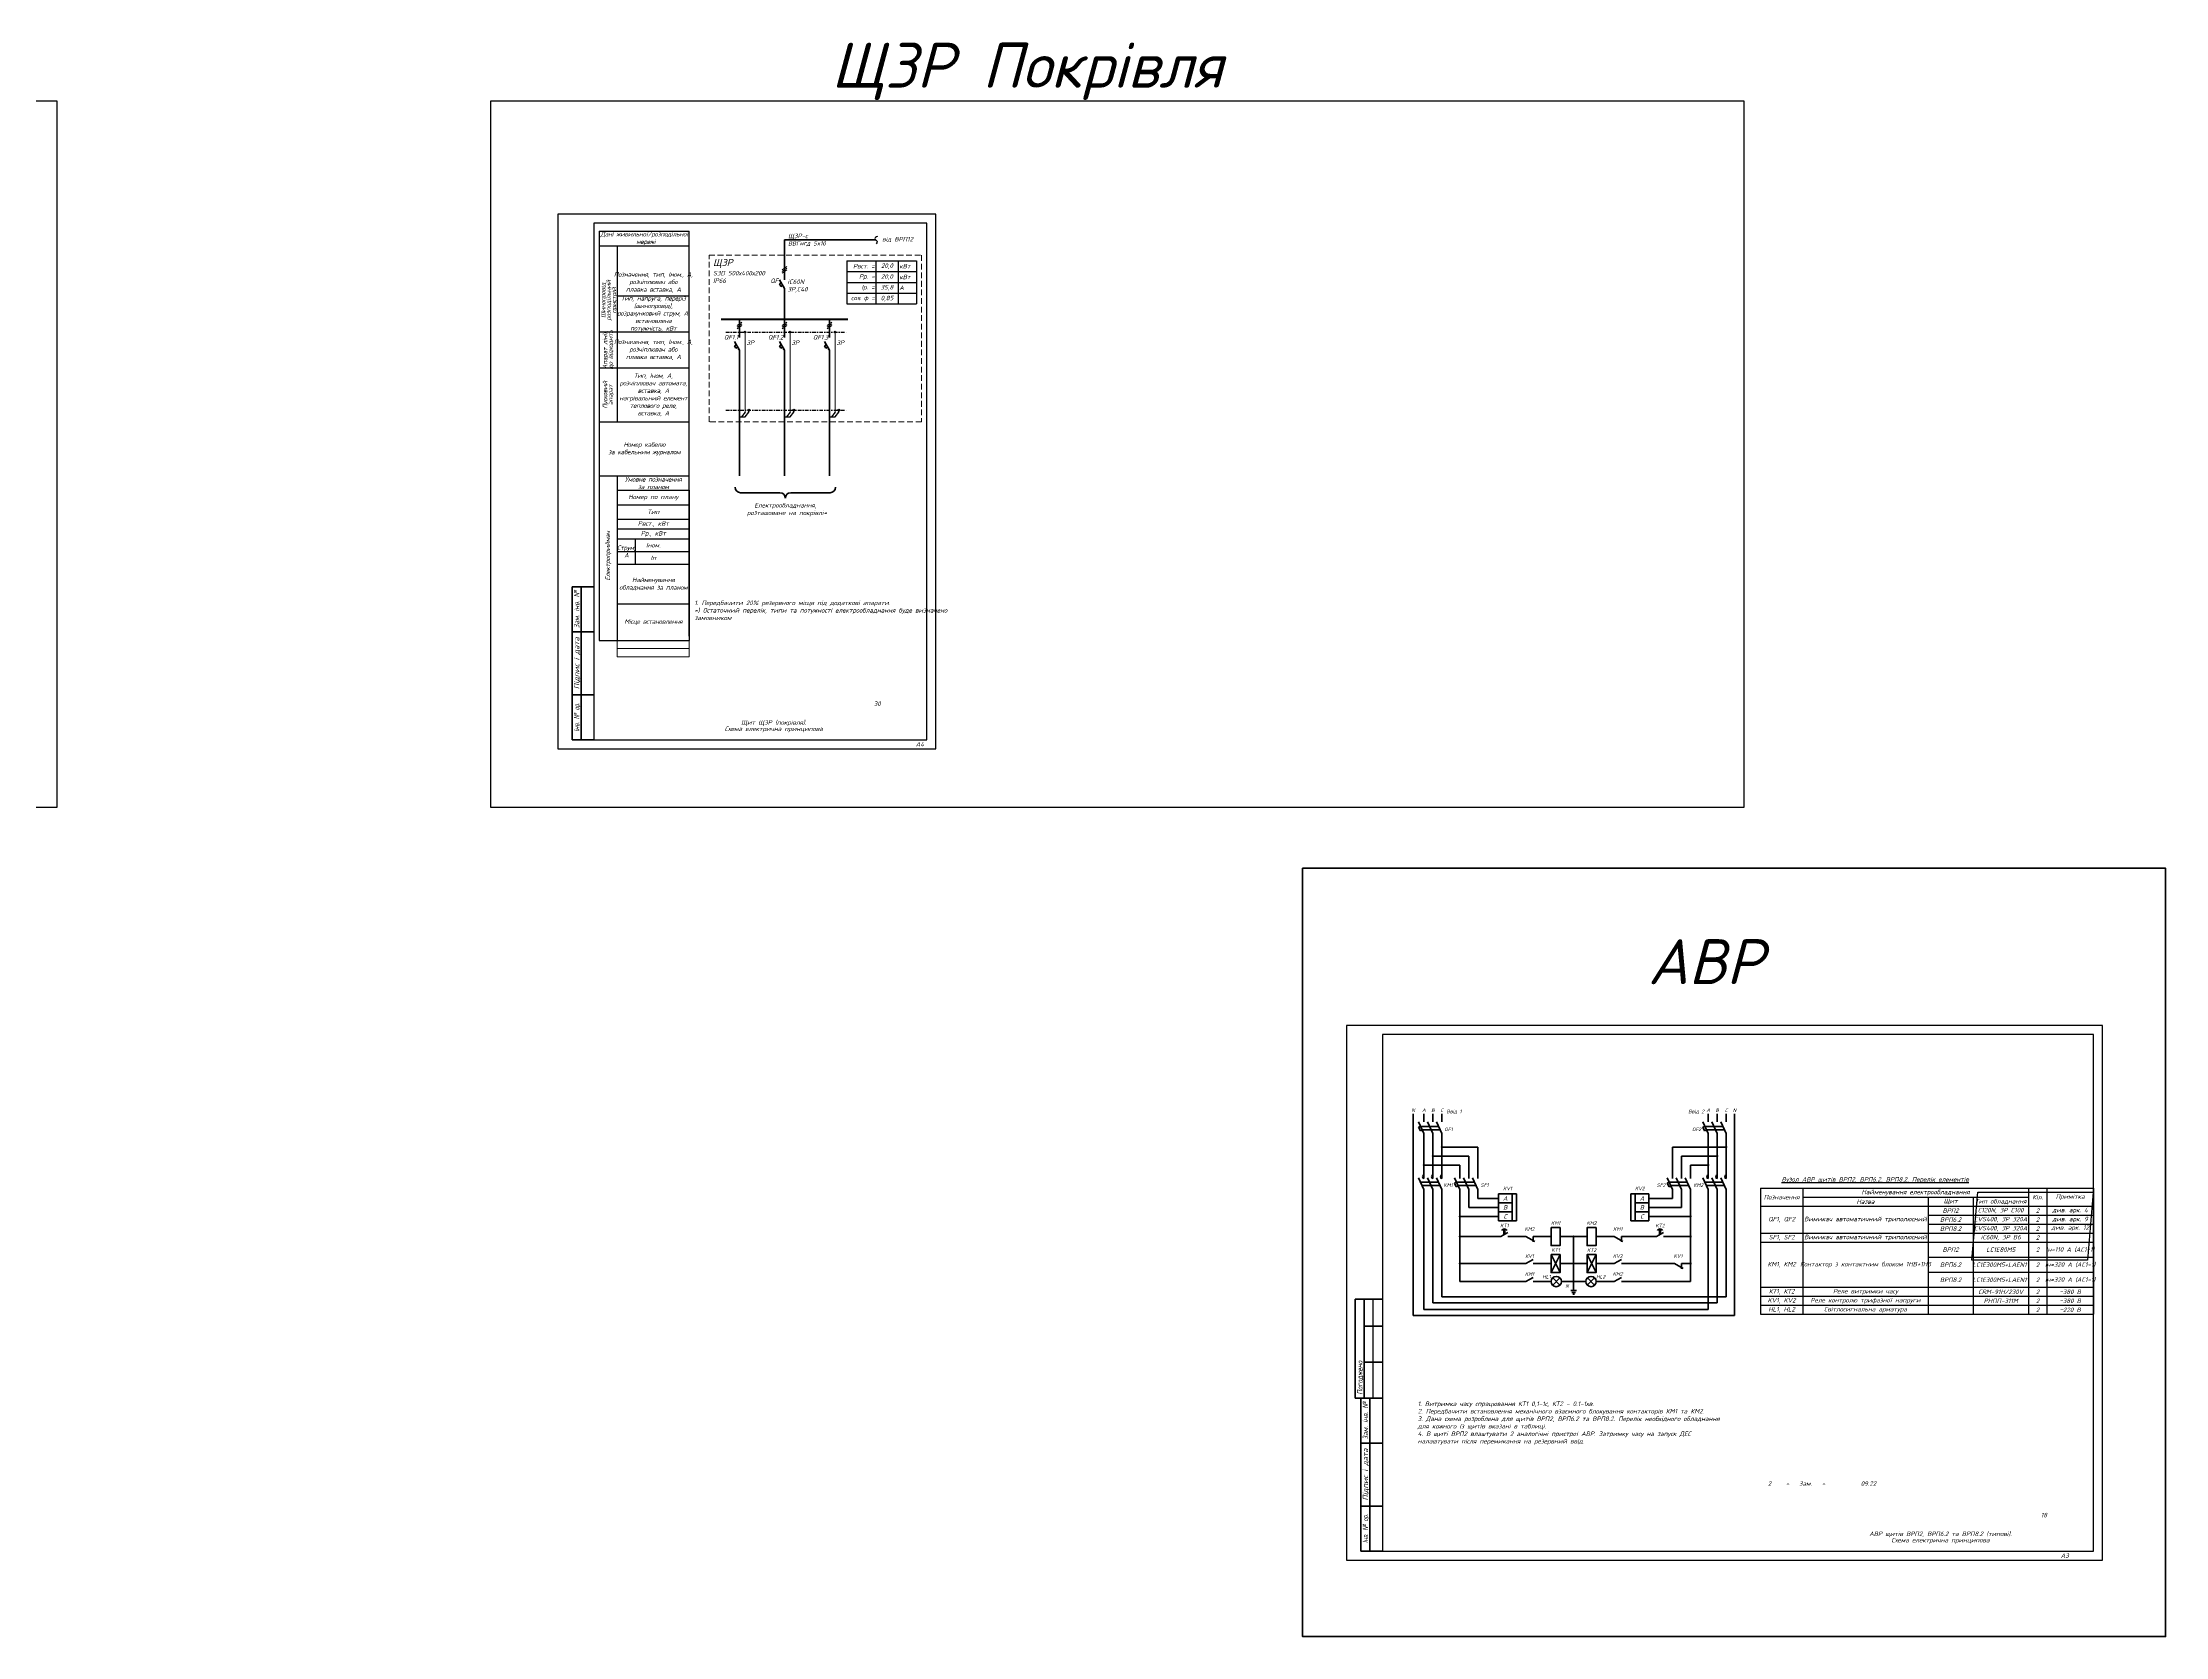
# Model space of a CAD drawing. Header units: millimetres. Extents: x -122434 to 1506205, y -201405 to 386015.
# Drawn here: x 70899 to 188856, y -102839 to -14263 of the extents above; entities that cross this region are included whole.
import ezdxf
from ezdxf.enums import TextEntityAlignment as Align

# ---------------------------------------------------------------- set-up
doc = ezdxf.new("R2010")
doc.units = ezdxf.units.MM
doc.linetypes.add('DASHDOTX2', pattern=[2, 1, -0.5, 0, -0.5])
doc.linetypes.add('DASHED', pattern=[9.525, 6.35, -3.175])
doc.layers.get('Defpoints').update_dxf_attribs({"color": 4})
for name, color, linetype in [('E_Зміни', 7, 'Continuous'), ('Схема', 7, 'Continuous'), ('Схемы', 7, 'Continuous')]:
    doc.layers.add(name, color=color, linetype=linetype)
doc.layers.add('Заземление', color=7, linetype='Continuous', lineweight=30)
doc.layers.add('Рамка внешняя', color=4, linetype='Continuous', lineweight=30, plot=False)
doc.styles.add('GOST 2.304', font='isocpeui.ttf')
doc.styles.add('ГОСТ 2.304', font='isocpeui.ttf')
doc.styles.add('СГЕНЕРИР_СТИЛЬ_7', font='isocpeui.ttf')

# ---------------------------------------------------------------- blocks, each defined once
blk = doc.blocks.new('*T117')
at = {"color": 0, "linetype": 'ByBlock', "lineweight": -2, "transparency": 16777216}
for p, q in [((0, 0), (4000, 0)), ((0, 0), (0, -8340)), ((4000, 0), (4000, -8340)), ((0, -800), (4000, -800)), ((0, -1600), (4000, -1600)), ((0, -2150), (4000, -2150)), ((0, -2700), (4000, -2700)), ((0, -3400), (4000, -3400)), ((0, -4100), (4000, -4100)), ((0, -6315), (4000, -6315)), ((0, -8340), (4000, -8340))]:
    blk.add_line(p, q, dxfattribs=at)
at = {"layer": 'Defpoints', "color": 8, "linetype": 'ByBlock', "lineweight": 0, "transparency": 16777216}
for p, q in [((0, -8340), (0, -9247)), ((0, -8794), (4000, -8794)), ((0, -9247), (4000, -9247)), ((4000, -8340), (4000, -9247))]:
    blk.add_line(p, q, dxfattribs=at)
at = {"color": 0, "transparency": 16777216, "char_height": 250, "width": 3880, "attachment_point": 5, "style": 'ГОСТ 2.304'}
for s, insert in [('Номер по плану', (2000, -400)), ('Тип', (2000, -1200)), ('Рвст., кВт', (2000, -1875)), ('Рр., кВт', (2000, -2425)), ('Іном.', (2000, -3050)), ('Іп', (2000, -3750)), ('{\\T0.95;\\C7;Найменування обладнання за планом}', (2000, -5208)), ('{\\T0.95;\\C7;Місце встановлення}', (2000, -7328))]:
    blk.add_mtext(s, dxfattribs=dict(at, insert=insert))
blk = doc.blocks.new('*T118')
at = {"color": 0, "linetype": 'ByBlock', "lineweight": -2, "transparency": 16777216}
for p, q in [((0, 0), (3860, 0)), ((0, 0), (0, -2400)), ((1600, 0), (1600, -2400)), ((2850, 0), (2850, -2400)), ((3860, 0), (3860, -2400)), ((0, -600), (3860, -600)), ((0, -1200), (3860, -1200)), ((0, -1800), (3860, -1800)), ((0, -2400), (1600, -2400)), ((2850, -2400), (3860, -2400))]:
    blk.add_line(p, q, dxfattribs=at)
at = {"color": 0, "lineweight": -2, "transparency": 16777216}
blk.add_line((1600, -2400), (2850, -2400), dxfattribs=at)
at = {"color": 0, "transparency": 16777216, "char_height": 250, "style": 'ГОСТ 2.304'}
for s, insert, width, attachment_point in [('Рвст. =', (1540, -300), 1480, 6), ('Рр. =', (1540, -900), 1480, 6), ('20,0', (2225, -300), 1130, 5), ('20,0', (2225, -900), 1130, 5), ('кВт', (2910, -300), 890, 4), ('кВт', (2910, -900), 890, 4), ('сos ф =', (1540, -2100), 1480, 6), ('Ір. =', (1540, -1500), 1480, 6), ('35,8', (2225, -1500), 1130, 5), ('0,85', (2225, -2100), 1130, 5), ('А', (2910, -1500), 890, 4)]:
    blk.add_mtext(s, dxfattribs=dict(at, insert=insert, width=width, attachment_point=attachment_point))
blk = doc.blocks.new('*U160')
at = {"color": 0, "lineweight": 40}
for p, q in [((0, 0), (0, -1005)), ((-284, -1468), (-180, -1408)), ((-204, -1607), (-284, -1468)), ((0, -1720), (-280, -1240)), ((-100, -1547), (-204, -1607))]:
    blk.add_line(p, q, dxfattribs=at)
at = {"color": 0, "lineweight": 13}
for p, q in [((-124, -348), (124, -163)), ((-124, -441), (124, -256)), ((-124, -533), (124, -348))]:
    blk.add_line(p, q, dxfattribs=at)
at = {"color": 0, "lineweight": 9}
for p, q in [((311, -711), (311, -1240)), ((311, -1240), (311, -1720)), ((311, -2461), (311, -1720)), ((311, -2941), (311, -2461)), ((311, -5151), (311, -2941))]:
    blk.add_line(p, q, dxfattribs=at)
at = {"lineweight": 40}
for p, q in [((0, -1720), (0, -2226)), ((0, -2226), (0, -2941)), ((0, -2941), (0, -4529))]:
    blk.add_line(p, q, dxfattribs=at)
at = {"color": 0}
blk.add_circle((311, -711), 46.3, dxfattribs=at)
at = {"color": 0, "lineweight": 40}
blk.add_point((-37, -1659), dxfattribs=at)
at = {"style": 'ГОСТ 2.304'}
blk.add_attdef('QF', text='', height=250, dxfattribs=at).set_placement((-61, -997), align=Align.MIDDLE_RIGHT)
at = {"lineweight": 50, "style": 'ГОСТ 2.304'}
for tag, p in [('CURRENT', (391, -1419)), ('ТYPE', (369, -1046))]:
    blk.add_attdef(tag, p, '', height=250, dxfattribs=at)
blk = doc.blocks.new('Рамка А4 верт')
at = {"linetype": 'Continuous', "lineweight": 60}
for p, q in [((8, 5), (8, 90)), ((8, 90), (20, 90)), ((13, 5), (13, 90)), ((8, 65), (20, 65)), ((8, 30), (20, 30)), ((20, 5), (8, 5))]:
    blk.add_line(p, q, dxfattribs=at)
at = {"lineweight": 30, "ltscale": 100}
blk.add_lwpolyline([(20, 5), (205, 5), (205, 292), (20, 292)], close=True, dxfattribs=at)
at = {"layer": 'Defpoints', "ltscale": 100}
blk.add_lwpolyline([(0, 0), (210, 0), (210, 297), (0, 297)], close=True, dxfattribs=at)
at = {"linetype": 'Continuous', "lineweight": 25, "style": 'СГЕНЕРИР_СТИЛЬ_7'}
for s, width, p in [('Зам. інв. №', 0.8, (10.5, 77.5)), ('Інв. № ор.', 0.7, (10.5, 17.5))]:
    blk.add_text(s, height=3, rotation=90, dxfattribs=dict(at, width=width)).set_placement(p, align=Align.MIDDLE_CENTER)
blk.add_text('Підпис і дата', height=3, rotation=90, dxfattribs=at).set_placement((10.5, 47.5), align=Align.MIDDLE_CENTER)
at = {"linetype": 'Continuous', "style": 'ГОСТ 2.304'}
blk.add_text('А4', height=2.5, dxfattribs=at).set_placement((198.9, 1.2))
blk = doc.blocks.new('*U127')
at = {"lineweight": 40}
for p, q in [((4.9, 90), (4.9, 145)), ((4.9, 145), (19.9, 145)), ((9.9, 145), (9.9, 90)), ((9.9, 130), (19.9, 130)), ((9.9, 110), (19.9, 110)), ((19.9, 90), (4.9, 90))]:
    blk.add_line(p, q, dxfattribs=at)
at = {"lineweight": 25}
blk.add_line((14.9, 90), (14.9, 145), dxfattribs=at)
at = {"linetype": 'Continuous', "lineweight": 60}
for p, q in [((8, 5), (8, 90)), ((8, 90), (20, 90)), ((13, 5), (13, 90)), ((8, 65), (20, 65)), ((8, 30), (20, 30)), ((20, 5), (8, 5))]:
    blk.add_line(p, q, dxfattribs=at)
at = {"lineweight": 30, "ltscale": 100}
blk.add_lwpolyline([(20, 5), (415, 5), (415, 292), (20, 292)], close=True, dxfattribs=at)
at = {"layer": 'Рамка внешняя', "ltscale": 100}
blk.add_lwpolyline([(0, 0), (420, 0), (420, 297), (0, 297)], close=True, dxfattribs=at)
at = {"linetype": 'Continuous', "lineweight": 25, "style": 'СГЕНЕРИР_СТИЛЬ_7'}
for s, width, p in [('Погоджено', 0.8, (7.4, 101.3)), ('Зам. інв. №', 0.8, (10.5, 77.5)), ('Інв. № ор.', 0.7, (10.5, 17.5))]:
    blk.add_text(s, height=3, rotation=90, dxfattribs=dict(at, width=width)).set_placement(p, align=Align.MIDDLE_CENTER)
blk.add_text('Підпис і дата', height=3, rotation=90, dxfattribs=at).set_placement((10.5, 47.5), align=Align.MIDDLE_CENTER)
at = {"layer": 'Схема', "linetype": 'Continuous', "style": 'ГОСТ 2.304'}
blk.add_text('А3', height=2.5, dxfattribs=at).set_placement((396.8, 1.2))
blk = doc.blocks.new('*T128')
at = {"color": 0, "lineweight": -2, "transparency": 16777216}
for p, q in [((0, 0), (18500, 0)), ((0, 0), (0, -7010)), ((2350, 0), (2350, -7010)), ((14886, 0), (14886, -1000)), ((15912, 0), (15912, -7010)), ((18500, 0), (18500, -1000)), ((0, -1000), (2350, -1000)), ((2350, -500), (14886, -500)), ((2350, -1000), (14886, -1000)), ((9313, -500), (9313, -1000)), ((11813, -500), (11813, -7010)), ((14886, -1000), (18500, -1000)), ((14886, -1000), (14886, -6510)), ((18500, -1000), (18500, -5510)), ((9313, -1500), (14886, -1500)), ((9313, -2000), (14886, -2000)), ((14886, -1500), (15912, -1500)), ((14886, -2000), (15912, -2000)), ((15912, -1500), (18500, -1500)), ((15912, -2000), (18500, -2000)), ((0, -2500), (2350, -2500)), ((0, -3000), (2350, -3000)), ((2350, -2500), (14886, -2500)), ((2350, -3000), (14886, -3000)), ((9313, -2500), (9313, -5510)), ((14886, -2500), (15912, -2500)), ((14886, -3000), (15912, -3000)), ((15912, -2500), (18500, -2500)), ((15912, -3000), (18500, -3000)), ((9313, -3837), (14886, -3837)), ((9313, -4673), (14886, -4673)), ((14886, -3837), (15912, -3837)), ((14886, -4673), (15912, -4673)), ((15912, -3837), (18500, -3837)), ((15912, -4673), (18500, -4673)), ((0, -5510), (2350, -5510)), ((9313, -5510), (14886, -5510)), ((9313, -5510), (9313, -7010)), ((14886, -5510), (15912, -5510)), ((15912, -5510), (18500, -5510)), ((18500, -5510), (18500, -7010)), ((0, -6010), (9313, -6010)), ((0, -6510), (9313, -6510)), ((0, -7010), (9313, -7010)), ((9313, -6010), (14886, -6010)), ((9313, -6510), (14886, -6510)), ((9313, -7010), (11813, -7010)), ((14886, -6010), (18500, -6010)), ((14886, -6510), (18500, -6510)), ((14886, -7010), (18500, -7010))]:
    blk.add_line(p, q, dxfattribs=at)
at = {"color": 0, "linetype": 'ByBlock', "lineweight": -2, "transparency": 16777216}
for p, q in [((9313, -1000), (9313, -2500)), ((2350, -5510), (9313, -5510)), ((11813, -7010), (14886, -7010)), ((14886, -6510), (14886, -7010))]:
    blk.add_line(p, q, dxfattribs=at)
at = {"color": 0, "transparency": 16777216, "char_height": 250, "style": 'GOST 2.304'}
for s, insert, width, attachment_point in [('Позначення', (1175, -500), 2230.34, 5), ('Назва', (5832, -750), 6843.14, 5), ('Найменування електрообладнання', (8618, -250), 12415.21, 5), ('ВРП2', (10563, -1250), 2380, 5), ('Щит', (10563, -750), 2380, 5), ('Тип обладнання', (13350, -750), 2952.07, 5), ('{\\C256;С120N\\C7;, 3Р C100}', (13350, -1250), 2952.07, 5), ('Кіл.', (15399, -500), 906.27, 5), ('2', (15399, -1250), 906.27, 5), ('див. арк. 4', (17206, -1250), 2468.18, 5), ('Примітка', (17206, -500), 2468.18, 5), ('QF1, QF2', (1175, -1750), 2230.34, 5), ('Вимикач автоматичний триполюсний', (5832, -1750), 6843.14, 5), ('ВРП8.2', (10563, -2250), 2380, 5), ('ВРП6.2', (10563, -1750), 2380, 5), ('{\\C256;СVS400\\C7;, 3Р 320A}', (13350, -1750), 2952.07, 5), ('{\\C256;СVS400\\C7;, 3Р 320A}', (13350, -2250), 2952.07, 5), ('2', (15399, -1750), 906.27, 5), ('2', (15399, -2250), 906.27, 5), ('див. арк. 12', (17206, -2060), 2468.18, 2), ('див. арк. 9', (17206, -1750), 2468.18, 5), ('SF1, SF2', (1175, -2750), 2230.34, 5), ('Вимикач автоматичний триполюсний ', (5832, -2750), 6843.14, 5), ('ВРП2', (10563, -3418), 2380, 5), ('iC60N, 3Р В6', (13350, -2750), 2952.07, 5), ('LC1E80M5', (13350, -3418), 2952.07, 5), ('2', (15399, -2750), 906.27, 5), ('2', (15399, -3418), 906.27, 5), ('Iн=110 А (AC1-1)', (17206, -3418), 2468.18, 5), ('КМ1, КМ2', (1175, -4255), 2230.34, 5), ('Контактор з контактним блоком 1НВ+1НЗ', (5832, -4255), 6843.14, 5), ('ВРП6.2', (10563, -4255), 2380, 5), ('{\\C256;LC1E300M5+LAEN11}', (13350, -4255), 2952.07, 5), ('2', (15399, -4255), 906.27, 5), ('Iн=320 А (AC1-1)', (17206, -4255), 2468.18, 5), ('КТ1, КТ2', (1175, -5760), 2230.34, 5), ('Реле витримки часу', (5832, -5760), 6843.14, 5), ('ВРП8.2', (10563, -5092), 2380, 5), ('{\\C256;LC1E300M5+LAEN11}', (13350, -5092), 2952.07, 5), ('CRM-91H/230V', (13350, -5760), 2952.07, 5), ('2', (15399, -5092), 906.27, 5), ('2', (15399, -5760), 906.27, 5), ('Iн=320 А (AC1-1)', (17206, -5092), 2468.18, 5), ('~380 В', (17206, -5760), 2468.18, 5), ('KV1, KV2', (1175, -6260), 2230.34, 5), ('HL1, HL2', (1175, -6760), 2230.34, 5), ('Реле контролю трифазної напруги ', (5832, -6260), 6843.14, 5), ('Світлосигнальна арматура', (5832, -6760), 6843.14, 5), ('РНПП-311М', (13350, -6260), 2952.07, 5), ('2', (15399, -6260), 906.27, 5), ('2', (15399, -6760), 906.27, 5), ('~380 В', (17206, -6260), 2468.18, 5), ('~220 В', (17206, -6760), 2468.18, 5)]:
    blk.add_mtext(s, dxfattribs=dict(at, insert=insert, width=width, attachment_point=attachment_point))

msp = doc.modelspace()

# ---------------------------------------------------------------- linework, layer by layer
at = {"ltscale": 200}
for p, q in [((101838, -24758, 0), (106838, -24758, 0)), ((147653, -77392, 0), (147653, -77192, 0)), ((148153, -77392, 0), (148153, -77192, 0)), ((148653, -77392, 0), (148653, -77192, 0)), ((163450, -77392, 0), (163450, -77192, 0)), ((163950, -77392, 0), (163950, -77192, 0)), ((164450, -77392, 0), (164450, -77192, 0))]:
    msp.add_line(p, q, dxfattribs=at)
at = {"color": 7, "ltscale": 200}
for p, q in [((101838, -24758, 0), (101838, -47488, 0)), ((106838, -47247, 0), (106838, -24758, 0)), ((101838, -25558, 0), (106838, -25558, 0)), ((102838, -25558, 0), (102838, -30347, 0)), ((102838, -28347, 0), (106838, -28347, 0)), ((101838, -30347, 0), (106838, -30347, 0)), ((102838, -30347, 0), (102838, -32347, 0)), ((101838, -32347, 0), (106838, -32347, 0)), ((102838, -32347, 0), (102838, -35347, 0)), ((101838, -35347, 0), (106838, -35347, 0)), ((101838, -38347, 0), (106838, -38347, 0)), ((102838, -38347, 0), (102838, -47247, 0)), ((102838, -39147, 0), (106838, -39147, 0)), ((102838, -39947, 0), (106838, -39947, 0)), ((102838, -40747, 0), (106838, -40747, 0)), ((102838, -41847, 0), (106838, -41847, 0)), ((103838, -41847, 0), (103838, -43247, 0)), ((102838, -43247, 0), (106838, -43247, 0)), ((103838, -42547, 0), (106838, -42547, 0)), ((101838, -47488, 0), (102838, -47488, 0))]:
    msp.add_line(p, q, dxfattribs=at)
at = {"lineweight": 40, "ltscale": 200}
for q in [(117203, -25237, 0), (112124, -27454, 0)]:
    msp.add_line((112124, -25237, 0), q, dxfattribs=at)
at = {"color": 0, "lineweight": 13, "ltscale": 200}
for p, q in [((112000, -26896, 0), (112248, -26711, 0)), ((112000, -26987, 0), (112248, -26802, 0)), ((112000, -27079, 0), (112248, -26894, 0))]:
    msp.add_line(p, q, dxfattribs=at)
at = {"color": 0, "lineweight": 40, "ltscale": 200}
for p, q in [((111840, -27682, 0), (111944, -27622, 0)), ((111920, -27821, 0), (111840, -27682, 0)), ((112124, -27934, 0), (111844, -27454, 0)), ((112024, -27761, 0), (111920, -27821, 0)), ((112124, -27934, 0), (112124, -29648, 0))]:
    msp.add_line(p, q, dxfattribs=at)
at = {"color": 0, "linetype": 'DASHDOTX2', "ltscale": 200}
for p, q in [((108861, -30360, 0), (115657, -30360, 0)), ((108861, -34699, 0), (115657, -34699, 0))]:
    msp.add_line(p, q, dxfattribs=at)
at = {"lineweight": 40, "ltscale": 300}
for p, q in [((109624, -34178, 0), (109624, -38347, 0)), ((112124, -34178, 0), (112124, -38347, 0)), ((114624, -34178, 0), (114624, -38347, 0))]:
    msp.add_line(p, q, dxfattribs=at)
at = {"color": 0, "ltscale": 300}
for p, q in [((109615, -35059, 0), (109939, -35059, 0)), ((109935, -34800, 0), (109738, -35059, 0)), ((109939, -35059, 0), (110141, -34799, 0)), ((110141, -34799, 0), (110141, -34699, 0)), ((112115, -35059, 0), (112439, -35059, 0)), ((112435, -34800, 0), (112238, -35059, 0)), ((112439, -35059, 0), (112641, -34799, 0)), ((112641, -34799, 0), (112641, -34699, 0)), ((114615, -35059, 0), (114939, -35059, 0)), ((114935, -34800, 0), (114738, -35059, 0)), ((114939, -35059, 0), (115141, -34799, 0)), ((115141, -34799, 0), (115141, -34699, 0))]:
    msp.add_line(p, q, dxfattribs=at)
at = {"color": 3, "elevation": 0}
for points in [[(2093, -17503), (71698, -17503), (71698, -56771), (2093, -56771)], [(95815, -17503), (165420, -17503), (165420, -56771), (95815, -56771)]]:
    msp.add_lwpolyline(points, close=True, dxfattribs=at)
at = {"linetype": 'DASHED', "lineweight": 18, "ltscale": 50, "elevation": 0}
msp.add_lwpolyline([(107935, -26088), (119733, -26088), (119733, -35347), (107935, -35347)], close=True, dxfattribs=at)
at = {"color": 0, "lineweight": 40, "ltscale": 100, "const_width": 100, "elevation": 0}
msp.add_lwpolyline([(108590, -29648), (115657, -29648)], dxfattribs=at)
at = {"lineweight": 50, "ltscale": 100, "elevation": 0}
for points in [[(109685, -39282), (111872, -39282)], [(112474, -39282), (114661, -39282)]]:
    msp.add_lwpolyline(points, dxfattribs=at)
at = {"color": 6, "lineweight": 40}
msp.add_lwpolyline([(140909, -60150), (188856, -60150), (188856, -102839), (140909, -102839)], close=True, dxfattribs=at)
at = {"color": 0}
for centre in [(110141, -34699, 0), (112641, -34699, 0), (115141, -34699, 0)]:
    msp.add_circle(centre, 51.8, dxfattribs=at)
at = {"lineweight": 50}
for centre, start, end in [((109685, -38981, 0), 180, 270), ((111872, -39583, 0), 0, 90), ((112474, -39583, 0), 90, 180), ((114661, -38981, 0), 270, 0)]:
    msp.add_arc(centre, 301, start, end, dxfattribs=at)
for centre in [(147653, -77292, 0), (148153, -77292, 0), (148653, -77292, 0), (163450, -77292, 0), (163950, -77292, 0), (164450, -77292, 0)]:
    msp.add_arc(centre, 100, 90, 270)
msp.add_spline([(117293, -25039, 0), (117149, -25161, 0), (117277, -25342, 0), (117213, -25448, 0)], degree=3)
at = {"layer": 'E_Зміни', "color": 1, "elevation": 0}
msp.add_lwpolyline([(178422, -78156), (184836, -78156), (184513, -81933), (178098, -81933)], close=True, dxfattribs=at)
at = {"layer": 'Схемы', "lineweight": 40, "ltscale": 0.05}
for p, q in [((155221, -81614, 0), (154721, -82614, 0)), ((155221, -82614, 0), (154721, -81614, 0)), ((157221, -81614, 0), (156721, -82614, 0)), ((157221, -82614, 0), (156721, -81614, 0))]:
    msp.add_line(p, q, dxfattribs=at)
at = {"layer": 'Схемы', "lineweight": 40, "ltscale": 0.05, "elevation": 0}
for points in [[(147053, -73792), (147053, -85000)], [(147353, -74242), (147653, -74892)], [(147653, -73792), (147653, -74242)], [(147853, -74242), (148153, -74892)], [(148153, -73792), (148153, -74242)], [(148353, -74242), (148653, -74892)], [(148653, -73792), (148653, -74242)], [(163150, -74242), (163450, -74892)], [(163450, -73792), (163450, -74242)], [(163650, -74242), (163950, -74892)], [(163950, -73792), (163950, -74242)], [(164150, -74242), (164450, -74892)], [(164450, -73792), (164450, -74242)], [(164908, -73792), (164908, -85000)], [(147453, -74492), (147353, -74542)], [(147353, -74542), (147453, -74742)], [(147453, -74492), (148469, -74492)], [(147453, -74742), (147553, -74692)], [(147553, -74676), (148553, -74676)], [(147653, -74892), (147653, -77392)], [(148153, -74892), (148153, -77392)], [(148653, -74892), (148653, -77392)], [(163250, -74492), (163150, -74542)], [(163150, -74542), (163250, -74742)], [(163250, -74492), (164265, -74492)], [(163250, -74742), (163350, -74692)], [(163350, -74676), (164350, -74676)], [(163450, -74892), (163450, -77392)], [(163950, -74892), (163950, -77392)], [(164450, -74892), (164450, -77392)], [(147615, -76642), (149648, -76642)], [(148115, -76142), (150148, -76142)], [(148615, -75642), (150648, -75642)], [(149648, -76642), (149648, -77392)], [(150148, -76142), (150148, -77392)], [(150648, -75642), (150648, -77392)], [(164488, -75642), (161469, -75642)], [(161469, -75642), (161469, -77392)], [(163988, -76142), (161969, -76142)], [(161969, -76142), (161969, -77392)], [(163488, -76642), (162469, -76642)], [(162469, -76642), (162469, -77392)], [(147353, -77342), (147653, -77992)], [(147453, -77592), (148469, -77592)], [(147553, -77776), (148553, -77776)], [(147853, -77342), (148153, -77992)], [(148353, -77342), (148653, -77992)], [(149348, -77342), (149648, -77992)], [(149448, -77592), (149348, -77642)], [(149348, -77642), (149448, -77842)], [(149448, -77592), (150463, -77592)], [(149448, -77842), (149548, -77792)], [(149548, -77776), (150548, -77776)], [(149848, -77342), (150148, -77992)], [(150348, -77342), (150648, -77992)], [(161169, -77342), (161469, -77992)], [(161269, -77592), (161169, -77642)], [(161169, -77642), (161269, -77842)], [(161269, -77592), (162285, -77592)], [(161269, -77842), (161369, -77792)], [(161369, -77776), (162369, -77776)], [(161669, -77342), (161969, -77992)], [(162169, -77342), (162469, -77992)], [(163150, -77342), (163450, -77992)], [(163250, -77592), (164265, -77592)], [(163350, -77776), (164350, -77776)], [(163650, -77342), (163950, -77992)], [(164150, -77342), (164450, -77992)], [(147653, -77992), (147653, -84661)], [(148153, -77992), (148153, -84292)], [(148653, -77992), (148653, -83968)], [(149648, -77992), (149648, -83114)], [(150148, -77992), (150148, -78992)], [(150148, -78992), (151796, -78992)], [(150648, -77992), (150648, -78492)], [(150648, -78492), (151796, -78492)], [(151798, -78242), (151798, -79742)], [(151798, -78242), (152798, -78242)], [(151798, -78742), (152548, -78742)], [(152548, -78242), (152548, -79742)], [(152798, -78242), (152798, -79742)], [(160145, -78242), (159145, -78242)], [(159145, -78242), (159145, -79742)], [(159395, -78242), (159395, -79742)], [(160145, -78742), (159395, -78742)], [(160145, -78242), (160145, -79742)], [(161469, -78492), (160145, -78492)], [(161969, -78992), (160145, -78992)], [(161469, -77992), (161469, -78492)], [(161969, -77992), (161969, -78992)], [(162469, -77992), (162469, -83114)], [(163450, -77992), (163450, -84661)], [(163950, -77992), (163950, -84292)], [(164450, -77992), (164450, -83968)], [(149610, -79492), (151796, -79492)], [(151798, -79242), (152548, -79242)], [(151798, -79742), (152798, -79742)], [(152091, -80516), (152091, -80191)], [(152154, -80480), (152154, -80191)], [(160145, -79742), (159145, -79742)], [(160145, -79242), (159395, -79242)], [(162508, -79492), (160145, -79492)], [(160739, -80516), (160739, -80191)], [(160802, -80480), (160802, -80191)], [(149648, -80614), (151298, -80614)], [(151298, -80614), (151921, -80614)], [(152321, -80383), (151921, -80614)], [(152321, -80614), (153321, -80614)], [(153808, -80895), (153321, -80614)], [(153721, -80614), (154721, -80614)], [(153721, -80614), (153721, -80914)], [(155221, -80614), (156721, -80614)], [(155971, -83614), (155971, -80614)], [(157221, -80614), (158221, -80614)], [(158708, -80895), (158221, -80614)], [(158621, -80614), (158621, -80914)], [(160021, -80614), (158621, -80614)], [(160569, -80614), (160021, -80614)], [(160969, -80383), (160569, -80614)], [(161969, -80614), (160969, -80614)], [(162469, -80614), (161969, -80614)], [(149610, -82114), (153321, -82114)], [(153721, -81883), (153321, -82114)], [(153721, -82114), (154721, -82114)], [(155221, -82114), (156721, -82114)], [(157221, -82114), (158221, -82114)], [(158621, -81883), (158221, -82114)], [(158621, -82114), (161569, -82114)], [(162056, -82395), (161569, -82114)], [(161969, -82114), (162508, -82114)], [(161969, -82114), (161969, -82414)], [(149648, -83114), (153321, -83114)], [(153721, -82883), (153321, -83114)], [(153721, -83114), (154721, -83114)], [(155208, -82911), (154806, -83313)], [(154813, -82915), (155211, -83313)], [(155293, -83114), (156650, -83114)], [(155821, -83614), (156121, -83614)], [(155872, -83714), (156070, -83714)], [(157129, -82915), (156731, -83313)], [(156734, -82911), (157136, -83313)], [(157221, -83114), (158221, -83114)], [(158621, -82883), (158221, -83114)], [(158621, -83114), (162469, -83114)], [(147653, -84661), (163450, -84661)], [(148153, -84292), (163950, -84292)], [(148653, -83968), (164450, -83968)], [(155922, -83814), (156021, -83814)], [(147053, -85000), (164908, -85000)]]:
    msp.add_lwpolyline(points, dxfattribs=at)
at = {"layer": 'Схемы', "linetype": 'Continuous', "const_width": 50, "elevation": 0}
for points in [[(147691, -76642, 1), (147615, -76642, 1)], [(148191, -76142, 1), (148115, -76142, 1)], [(148691, -75642, 1), (148615, -75642, 1)], [(163488, -76642, 1), (163412, -76642, 1)], [(163488, -76642, 1), (163412, -76642, 1)], [(163912, -76142, -1), (163988, -76142, -1)], [(163912, -76142, -1), (163988, -76142, -1)], [(164488, -75642, 1), (164412, -75642, 1)], [(164488, -75642, 1), (164412, -75642, 1)], [(149686, -79492, 1), (149610, -79492, 1)], [(162508, -79492, 1), (162431, -79492, 1)], [(149686, -80614, 1), (149610, -80614, 1)], [(156009, -80614, 1), (155933, -80614, 1)], [(162508, -80614, 1), (162431, -80614, 1)], [(149686, -82114, 1), (149610, -82114, 1)], [(156009, -82114, 1), (155933, -82114, 1)], [(162431, -82114, -1), (162508, -82114, -1)], [(156009, -83114, 1), (155933, -83114, 1)]]:
    msp.add_lwpolyline(points, format="xyb", close=True, dxfattribs=at)
at = {"layer": 'Схемы', "lineweight": 40, "ltscale": 0.05, "elevation": 0}
for points in [[(154721, -80114), (154721, -81114), (155221, -81114), (155221, -80114)], [(157221, -80114), (157221, -81114), (156721, -81114), (156721, -80114)], [(154721, -81614), (154721, -82614), (155221, -82614), (155221, -81614)], [(157221, -81614), (157221, -82614), (156721, -82614), (156721, -81614)]]:
    msp.add_lwpolyline(points, close=True, dxfattribs=at)
for points in [[(155293, -83114, 1), (154721, -83114, 1)], [(156650, -83114, -1), (157221, -83114, -1)]]:
    msp.add_lwpolyline(points, format="xyb", close=True, dxfattribs=at)
at = {"layer": 'Схемы', "lineweight": 40, "ltscale": 0.05}
for centre in [(152122, -80338, 0), (160771, -80338, 0)]:
    msp.add_arc(centre, 150, 20, 160, dxfattribs=at)

# ---------------------------------------------------------------- block references
at = {"xscale": 100, "yscale": 100, "zscale": 100}
for name, p in [('Рамка А4 верт', (99528, -53506, 0)), ('*U127', (143351, -98590, 0))]:
    msp.add_blockref(name, p, dxfattribs=at)
for name, p in [('*T118', (115596, -26393, 0)), ('*T117', (102838, -39147, 0)), ('*T128', (166351, -77924, 0))]:
    msp.add_blockref(name, p)
at = {"lineweight": 50}
for p, values in [((109624, -29648, 0), {'QF': 'QF1.1', 'CURRENT': '3P'}), ((112124, -29648, 0), {'QF': 'QF1.2', 'CURRENT': '3P'}), ((114624, -29648, 0), {'QF': 'QF1.3', 'CURRENT': '3P'})]:
    msp.add_blockref('*U160', p, dxfattribs=at).add_auto_attribs(values)

# ---------------------------------------------------------------- texts
at = {"color": 3, "lineweight": 40, "style": 'GOST 2.304'}
msp.add_text('ЩЗР Покрівля', height=2500, dxfattribs=at).set_placement((114718, -16780, 0))
at = {"color": 6, "lineweight": 40, "style": 'GOST 2.304'}
msp.add_text('АВР', height=2500, dxfattribs=at).set_placement((160096, -66589, 0))
at = {"style": 'GOST 2.304'}
msp.add_text('%%UВузол АВР щитів ВРП2, ВРП6.2, ВРП8.2. Перелік елементів', height=250, dxfattribs=at).set_placement((167525, -77562, 0))
at = {"linetype": 'Continuous', "char_height": 250, "style": 'ГОСТ 2.304'}
for s, insert, width, attachment_point in [('{\\T0.95;Дані живильної/розподільної\\P мережі}', (104338, -25158, 0), 5000, 5), ('{\\C7;ЩЗР-с\\P\\H0.95833x;\\C256;ВВГнгд 5x10}', (112324, -25237, 0), 4000, 4), ('{\\C7;від ВРП12}', (117549, -25215, 0), 4000, 4)]:
    msp.add_mtext(s, dxfattribs=dict(at, insert=insert, width=width, attachment_point=attachment_point))
at = {"color": 7, "linetype": 'Continuous', "char_height": 250, "attachment_point": 5, "style": 'ГОСТ 2.304'}
for s, insert, width in [('{\\T0.95;Позначення, тип, Iном., А, розчіплювач або \\Pплавка вставка, А}', (104838, -27597, 0), 4000), ('{\\T0.95;Тип, напруга, переріз (шинопровід), розрахунковий струм, А, встановлена \\Pпотужність, кВт}', (104838, -29347, 0), 4000), ('{\\T0.95;Позначення, тип, Iном., А, розчіплювач або \\Pплавка вставка, А}', (104838, -31347, 0), 4000), ('{\\T0.95;Тип, Iном, А,\\Pрозчіплювач автомата,\\Pвставка, А\\Pнагрівальний елемент теплового реле,\\Pвставка, А}', (104838, -33847, 0), 4000), ('{\\T0.95;Номер кабелю \\Pза кабельним журналом}', (104338, -36847, 0), 5000), ('{\\T0.95;Умовне позначення \\Pза планом}', (104838, -38747, 0), 4000), ('{\\T0.95;Струм, А}', (103338, -42547, 0), 1000)]:
    msp.add_mtext(s, dxfattribs=dict(at, insert=insert, width=width))
at = {"color": 1, "linetype": 'Continuous', "char_height": 250, "attachment_point": 4, "style": 'ГОСТ 2.304'}
for s, insert, width in [('{\\H1.6x;\\C7;ЩЗР\\P\\H0.625x;S3D 500х400х200\\PІР66}', (108156, -26957, 0), 4000), ('{\\C7;QF}', (111340, -27501, 0), 562.36), ('{\\C7;iC60N\\P3P,C40}', (112294, -27795, 0), 4000)]:
    msp.add_mtext(s, dxfattribs=dict(at, insert=insert, width=width))
at = {"color": 7, "linetype": 'Continuous', "char_height": 250, "attachment_point": 5, "rotation": 90, "line_spacing_factor": 0.72, "style": 'ГОСТ 2.304'}
for s, insert, width in [('{\\T0.95;Шинопровід\\Pрозподільний \\Pпристрій}', (102383, -28597, 0), 3500), ('{\\T0.95;Апарат лінії, що відходить}', (102338, -31347, 0), 2000), ('{\\T0.95;Пусковий \\Pапарат}', (102338, -33847, 0), 3000), ('{\\T0.95;Електроприймач}', (102338, -42797, 0), 8900)]:
    msp.add_mtext(s, dxfattribs=dict(at, insert=insert, width=width))
at = {"ltscale": 100, "insert": (112173, -39854, 0), "char_height": 250, "attachment_point": 2, "style": 'GOST 2.304'}
msp.add_mtext_dynamic_manual_height_columns('Електрообладнання,\\P розташоване на покрівлі*', width=5842.68, gutter_width=1250, heights=[0], dxfattribs=at)
at = {"lineweight": 15, "attachment_point": 1}
for s, insert, char_height, width, style in [('{\\C7;1. Передбачити 20% резервного місця під додаткові апарати.\\P}*) Остаточний перелік, типи та потужності електрообладнання буде визначено замовником ', (107120, -45276, 0), 250, 12907.42, 'ГОСТ 2.304'), ('{\\H0.83333x;1. Витримка часу спрацювання КТ1 0,1-1с, КТ2 - 0.1-1хв.\\P2. Передбачити встановлення механічного взаємного блокування контакторів КМ1 та КМ2.\\P3. Дана схема розроблена для щитів ВРП2, ВРП6.2 та ВРП8.2. Перелік необхідного обладнання для кожного із щитів вказані в таблиці.\\P4. В щиті ВРП2 влаштувати 2 аналогічні пристрої АВР. Затримку часу на запуск ДЕС налаштувати після перемикання на резервний ввід.}', (147306, -89778, 0), 300, 15603.63, 'GOST 2.304')]:
    msp.add_mtext(s, dxfattribs=dict(at, insert=insert, char_height=char_height, width=width, style=style))
at = {"linetype": 'Continuous', "lineweight": 25, "char_height": 250, "attachment_point": 5, "line_spacing_factor": 0.84, "style": 'GOST 2.304'}
for s, insert, width in [('{\\C7;Щит ЩЗР (покрівля). \\PСхема електрична принципова }', (111528, -52256, 0), 7000), ('{\\C7;30}', (117278, -51006, 0), 1500), ('{\\C7;18}', (182101, -96090, 0), 1500), ('{\\C7;АВР щитів }ВРП2, ВРП6.2 та ВРП8.2{\\C7; (типові).\\PСхема електрична принципова }', (176351, -97340, 0), 7000)]:
    msp.add_mtext(s, dxfattribs=dict(at, insert=insert, width=width))
at = {"layer": 'E_Зміни', "linetype": 'Continuous', "lineweight": 25, "char_height": 250, "width": 1000, "attachment_point": 5, "line_spacing_factor": 0.84, "style": 'GOST 2.304'}
for s, insert in [('{\\C7;2}', (166851, -94340, 0)), ('{\\C7;-}', (167851, -94340, 0)), ('{\\C7;Зам.}', (168851, -94340, 0)), ('{\\C7;-}', (169851, -94340, 0)), ('{\\C7;09.22}', (172351, -94340, 0))]:
    msp.add_mtext(s, dxfattribs=dict(at, insert=insert))
at = {"layer": 'Заземление', "char_height": 250, "width": 750, "attachment_point": 5, "style": 'GOST 2.304'}
for s, insert in [('A', (152173, -78492, 0)), ('B', (152173, -78992, 0)), ('A', (159770, -78492, 0)), ('B', (159770, -78992, 0)), ('C', (152173, -79492, 0)), ('C', (159770, -79492, 0))]:
    msp.add_mtext(s, dxfattribs=dict(at, insert=insert))
at = {"layer": 'Схемы', "char_height": 200, "style": 'GOST 2.304'}
for s, insert, width, attachment_point in [('N', (147053, -73692, 0), 150, 8), ('A', (147653, -73692, 0), 150, 8), ('B', (148153, -73692, 0), 150, 8), ('C', (148653, -73692, 0), 150, 8), ('Ввід 1', (149325, -73794, 0), 1000, 8), ('Ввід 2', (162778, -73794, 0), 1000, 8), ('A', (163450, -73692, 0), 150, 8), ('B', (163950, -73692, 0), 150, 8), ('C', (164450, -73692, 0), 150, 8), ('N', (164908, -73692, 0), 150, 8), ('QF1', (149250, -74657, 0), 600, 6), ('QF2', (163050, -74657, 0), 600, 6), ('KМ1', (149250, -77757, 0), 600, 6), ('SF1', (151245, -77757, 0), 600, 6), ('KV1', (152298, -78042, 0), 400, 8), ('KV2', (159645, -78042, 0), 400, 8), ('SF2', (161069, -77757, 0), 600, 6), ('КМ2', (163167, -77757, 0), 600, 6), ('KT1', (152122, -80105, 0), 400, 8), ('KМ2', (153521, -80298, 0), 400, 8), ('KМ1', (154971, -79965, 0), 649.9, 8), ('KМ2', (156971, -79965, 0), 649.9, 8), ('KМ1', (158421, -80298, 0), 400, 8), ('KT2', (160771, -80105, 0), 400, 8), ('KT1', (154971, -81465, 0), 649.9, 8), ('KT2', (156971, -81465, 0), 649.9, 8), ('КV1', (153521, -81798, 0), 400, 8), ('KV2', (158421, -81798, 0), 400, 8), ('KV1', (161769, -81798, 0), 400, 8), ('KМ1', (153521, -82798, 0), 400, 8), ('HL1', (154466, -82945, 0), 600, 8), ('N', (155603, -83461, 0), 150, 8), ('KМ2', (158421, -82798, 0), 400, 8)]:
    msp.add_mtext(s, dxfattribs=dict(at, insert=insert, width=width, attachment_point=attachment_point))
at = {"layer": 'Схемы', "lineweight": 40, "ltscale": 0.05, "insert": (157476, -82945, 0), "char_height": 200, "width": 600, "attachment_point": 8, "style": 'GOST 2.304'}
msp.add_mtext('HL2', dxfattribs=at)

doc.saveas('drawing.dxf')
